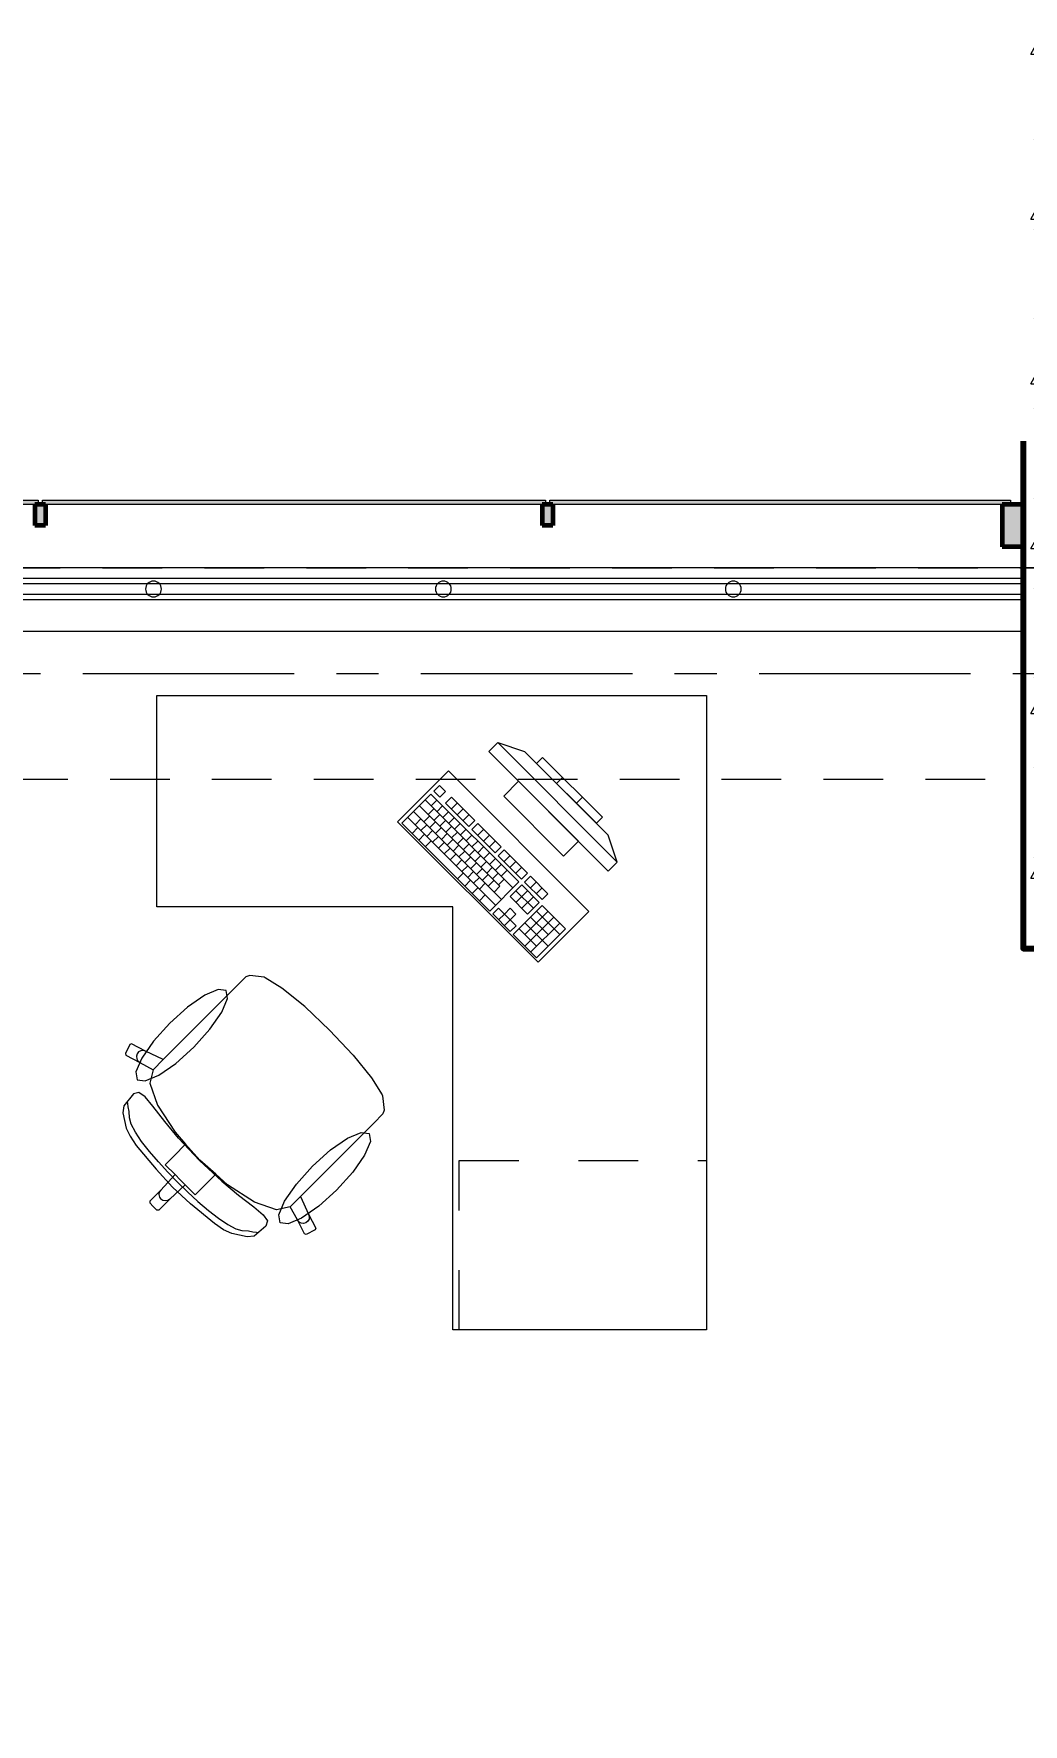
# Model space of a CAD drawing. Header units: inches. Extents: x -38 to 5698, y -33 to 92.
# Drawn here: x 106.23 to 108.57, y 37.166 to 41.163 of the extents above; entities that cross this region are included whole.
import ezdxf

# ---------------------------------------------------------------- set-up
doc = ezdxf.new("R2010")
doc.units = ezdxf.units.IN
doc.header["$MEASUREMENT"] = 0
doc.set_wipeout_variables(frame=1)
doc.header["$PDMODE"] = 1
for name, pattern in [('Hidden Line', [0.195611, 0.141111, -0.0545]), ('Punto & Raya', [0.65, 0.5, -0.075, 0, -0.075]), ('Rayas', [0.282222, 0.141111, -0.141111]), ('Wipeout_Contour', [1, 0, -1])]:
    doc.linetypes.add(name, pattern=pattern)
for name, color, linetype in [('02 _ ARQ _ ALB _ Cotas Ejes', 7, 'Continuous'), ('02 _ ARQ _ ALB _ Ejes Generales', 7, 'Continuous'), ('02 _ ARQ _ ZON _ Espacio.3D', 7, 'Continuous'), ('08 _ STR _ EXT _ 06 Columnas', 7, 'Continuous'), ('08 _ STR _ EXT _ 07 Losa Aligerada', 7, 'Continuous'), ('08 _ STR _ EXT _ 08 Placas Inclinadas', 7, 'Continuous'), ('08 _ STR _ EXT _ 09 Vigas', 7, 'Continuous'), ('Acabado - Muros', 7, 'Continuous'), ('Estructura - 04 MURO', 253, 'Continuous'), ('Interior - Escaleras & Barandillas', 7, 'Continuous'), ('Interior - Mobiliario', 7, 'Continuous')]:
    doc.layers.add(name, color=color, linetype=linetype)
doc.styles.add('Estilo_Generado_4', font='swisse.ttf')
doc.dimstyles.new('Estilo_Generado__15', dxfattribs={"dimtxt": 0.125, "dimasz": 0.095, "dimexe": 0.18, "dimexo": 0.003, "dimgap": 0, "dimtad": 0, "dimtih": 1, "dimtoh": 1, "dimzin": 0, "dimdsep": 46, "dimtxsty": 'Estilo_Generado_4', "dimblk": 'ARROWHEAD_6', "dimblk1": 'ARROWHEAD_6', "dimblk2": 'ARROWHEAD_6', "dimcen": 0.09, "dimclrd": 144, "dimclre": 144, "dimclrt": 7, "dimadec": 0, "dimazin": 0, "dimtfac": 1, "dimtdec": 4, "dimtmove": 0, "dimatfit": 3, "dimfxl": 1, "dimtolj": 1, "dimtzin": 0, "dimarcsym": 0})
pattern_1 = [(0, (92.5, 3e-09), (0, 0.3897114), [0.024375, -0.200625]), (0, (92.6125, 0.19486), (0, 0.3897114), [0.024375, -0.200625]), (60, (92.5, 3e-09), (-0.3375, 0.1948557), [0.024375, -0.200625]), (60, (92.725, 3e-09), (-0.3375, 0.1948557), [0.024375, -0.200625]), (120, (92.5244, 3e-09), (0.3375, 0.1948557), [0.024375, -0.200625]), (120, (92.7494, 3e-09), (0.3375, 0.1948557), [0.024375, -0.200625]), (0, (92.500015, 0.0375), (0, 0.075), [0, -0.075, 0, -0.1125]), (45, (92.537515, 0.0375), (-0.05303301, 0.05303301), [0, -0.05625, 0, -0.09375])]

# ---------------------------------------------------------------- blocks, each defined once
blk = doc.blocks.new('ARROWHEAD_6')
at = {"color": 0, "linetype": 'Continuous', "lineweight": 0}
for p, q in [((-0.5, -0.5), (0.5, 0.5)), ((0, 0), (-1, 0))]:
    blk.add_line(p, q, dxfattribs=at)
blk = doc.blocks.new('*D80', base_point=(804.059, 0))
at = {"layer": '02 _ ARQ _ ALB _ Cotas Ejes', "color": 144, "linetype": 'Continuous', "lineweight": -2, "transparency": 16777216}
for p, q in [((101.82, 39.653), (101.82, 45.8378)), ((108.8199, 39.653), (108.8199, 45.8378)), ((101.915, 45.6578), (105.0886, 45.6578)), ((108.7249, 45.6578), (105.476, 45.6578))]:
    blk.add_line(p, q, dxfattribs=at)
at = {"layer": 'Defpoints', "color": 0, "linetype": 'Continuous', "transparency": 16777216}
for p in [(108.8199, 45.6578), (101.82, 39.65), (108.8199, 39.65)]:
    blk.add_point(p, dxfattribs=at)
at = {"layer": '02 _ ARQ _ ALB _ Cotas Ejes', "color": 144, "linetype": 'Continuous', "lineweight": -2, "transparency": 16777216, "xscale": 0.095, "yscale": 0.095, "zscale": 0.095, "rotation": 180}
blk.add_blockref('ARROWHEAD_6', (101.82, 45.6578), dxfattribs=at)
at = {"layer": '02 _ ARQ _ ALB _ Cotas Ejes', "color": 144, "linetype": 'Continuous', "lineweight": -2, "transparency": 16777216, "xscale": 0.095, "yscale": 0.095, "zscale": 0.095}
blk.add_blockref('ARROWHEAD_6', (108.8199, 45.6578), dxfattribs=at)
at = {"layer": '02 _ ARQ _ ALB _ Cotas Ejes', "color": 7, "linetype": 'Continuous', "lineweight": 13, "transparency": 16777216, "insert": (105.2823, 45.6578), "char_height": 0.125, "attachment_point": 5, "style": 'Estilo_Generado_4'}
blk.add_mtext('\\A1;7.00', dxfattribs=at)
blk = doc.blocks.new('*D86', base_point=(804.059, 0))
at = {"layer": '02 _ ARQ _ ALB _ Cotas Ejes', "color": 144, "linetype": 'Continuous', "lineweight": -2, "transparency": 16777216}
for p, q in [((101.57, 39.903), (101.57, 45.4088)), ((144.07, 39.903), (144.07, 45.4088)), ((101.665, 45.2288), (122.5203, 45.2288)), ((143.975, 45.2288), (123.0254, 45.2288))]:
    blk.add_line(p, q, dxfattribs=at)
at = {"layer": 'Defpoints', "color": 0, "linetype": 'Continuous', "transparency": 16777216}
for p in [(144.07, 45.2288), (101.57, 39.9), (144.07, 39.9)]:
    blk.add_point(p, dxfattribs=at)
at = {"layer": '02 _ ARQ _ ALB _ Cotas Ejes', "color": 144, "linetype": 'Continuous', "lineweight": -2, "transparency": 16777216, "xscale": 0.095, "yscale": 0.095, "zscale": 0.095, "rotation": 180}
blk.add_blockref('ARROWHEAD_6', (101.57, 45.2288), dxfattribs=at)
at = {"layer": '02 _ ARQ _ ALB _ Cotas Ejes', "color": 144, "linetype": 'Continuous', "lineweight": -2, "transparency": 16777216, "xscale": 0.095, "yscale": 0.095, "zscale": 0.095}
blk.add_blockref('ARROWHEAD_6', (144.07, 45.2288), dxfattribs=at)
at = {"layer": '02 _ ARQ _ ALB _ Cotas Ejes', "color": 7, "linetype": 'Continuous', "lineweight": 13, "transparency": 16777216, "insert": (122.7728, 45.2288), "char_height": 0.125, "attachment_point": 5, "style": 'Estilo_Generado_4'}
blk.add_mtext('\\A1;42.50', dxfattribs=at)

msp = doc.modelspace()

# ---------------------------------------------------------------- hatches: boundary and pattern name
at = {"layer": '08 _ STR _ EXT _ 08 Placas Inclinadas', "linetype": 'Continuous', "lineweight": 9}
h = msp.add_hatch(dxfattribs=at)
h.set_pattern_fill('HORMIGÓN_EN_MASA_0002', style=0, pattern_type=2)
h.set_pattern_definition(pattern_1)
h.paths.add_polyline_path([(108.5699, 40.2), (108.7699, 40.2), (108.7699, 42.4473), (108.6403, 43.3718), (108.5699, 43.3718)])
at = {"layer": 'Acabado - Muros', "linetype": 'Continuous', "lineweight": 9}
for points in [[(106.24, 40.06), (105.05, 40.06), (105.05, 40.05), (106.24, 40.05)], [(107.44, 40.06), (106.25, 40.06), (106.25, 40.05), (107.44, 40.05)], [(108.5399, 40.06), (107.45, 40.06), (107.45, 40.05), (108.5399, 40.05)]]:
    msp.add_hatch(color=250, dxfattribs=at).paths.add_polyline_path(points)
at = {"layer": 'Acabado - Muros', "linetype": 'Continuous', "lineweight": 0}
for points in [[(106.2575, 40), (106.2575, 40.05), (106.2325, 40.05), (106.2325, 40)], [(107.4575, 40), (107.4575, 40.05), (107.4325, 40.05), (107.4325, 40)], [(108.5199, 39.95), (108.5699, 39.95), (108.5699, 40.05), (108.5199, 40.05)]]:
    msp.add_hatch(color=254, dxfattribs=at).paths.add_polyline_path(points)

# ---------------------------------------------------------------- linework, layer by layer
at = {"layer": '02 _ ARQ _ ALB _ Ejes Generales', "color": 252, "linetype": 'Punto & Raya', "lineweight": 13}
msp.add_line((98.3454, 39.65), (147.07, 39.65), dxfattribs=at)
at = {"layer": '02 _ ARQ _ ZON _ Espacio.3D', "color": 254, "linetype": 'Continuous', "lineweight": 0, "flags": 128}
msp.add_lwpolyline([(116.07, 39), (115.57, 39), (115.57, 39.4), (109.07, 39.4), (109.0699, 39), (108.5699, 39), (108.5698, 39.75), (103.77, 39.75), (103.7701, 39.4), (102.07, 39.4), (102.07, 37.7), (101.72, 37.7005), (101.72, 33.75), (100.82, 33.75), (100.82, 29.75)], dxfattribs=at)
at = {"layer": '08 _ STR _ EXT _ 07 Losa Aligerada', "color": 7, "linetype": 'Continuous', "lineweight": 18, "flags": 128}
msp.add_lwpolyline([(115.87, 43.8736), (108.7699, 43.8736), (108.7699, 39.9), (103.6201, 39.9), (103.6201, 40.95), (100.52, 40.95), (100.52, 37.7), (101.57, 37.7), (101.57, 33.9), (100.67, 33.9), (100.67, 27.9392), (100.17, 27.9392), (100.17, 5.8), (117.7353, 5.8)], dxfattribs=at)
at = {"layer": '08 _ STR _ EXT _ 09 Vigas', "color": 251, "linetype": 'Hidden Line', "lineweight": 13}
msp.add_line((102.07, 39.4), (108.57, 39.4), dxfattribs=at)
at = {"layer": 'Acabado - Muros', "color": 7, "linetype": 'Continuous', "lineweight": 60}
for p, q in [((106.2575, 40.05), (106.2325, 40.05)), ((106.2325, 40.05), (106.2325, 40)), ((106.2575, 40.05), (106.2575, 40)), ((107.4575, 40.05), (107.4325, 40.05)), ((107.4325, 40.05), (107.4325, 40)), ((107.4575, 40.05), (107.4575, 40)), ((108.5199, 40.05), (108.5199, 39.95)), ((108.5699, 40.05), (108.5199, 40.05)), ((108.5699, 40.05), (108.5699, 39.95)), ((106.2575, 40), (106.2325, 40)), ((107.4575, 40), (107.4325, 40)), ((108.5699, 39.95), (108.5199, 39.95))]:
    msp.add_line(p, q, dxfattribs=at)
at = {"layer": 'Acabado - Muros', "color": 7, "linetype": 'Continuous', "lineweight": 13, "flags": 128}
for points in [[(106.24, 40.06), (106.24, 40.05), (105.05, 40.05), (105.05, 40.06)], [(107.44, 40.06), (107.44, 40.05), (106.25, 40.05), (106.25, 40.06)], [(108.5399, 40.06), (108.5399, 40.05), (107.45, 40.05), (107.45, 40.06)]]:
    msp.add_lwpolyline(points, close=True, dxfattribs=at)
at = {"layer": 'Interior - Mobiliario', "color": 175, "linetype": 'Continuous', "lineweight": 13}
for p, q in [((107.327, 39.4872), (107.3058, 39.466)), ((107.3058, 39.466), (107.5886, 39.1831)), ((107.6098, 39.2043), (107.327, 39.4872)), ((107.327, 39.4872), (107.3906, 39.466)), ((107.3906, 39.466), (107.5886, 39.268)), ((107.4331, 39.4518), (107.4189, 39.4377)), ((107.4189, 39.4377), (107.5603, 39.2963)), ((107.5745, 39.3104), (107.4331, 39.4518)), ((107.1896, 39.3854), (107.1759, 39.3717)), ((107.2035, 39.3716), (107.1896, 39.3854)), ((107.3765, 39.3953), (107.3411, 39.3599)), ((107.5179, 39.2538), (107.3765, 39.3953)), ((107.4661, 39.3905), (107.4802, 39.4047)), ((107.169, 39.3649), (107.1005, 39.2963)), ((107.1416, 39.3374), (107.332, 39.147)), ((107.1553, 39.3512), (107.363, 39.1434)), ((107.3767, 39.1572), (107.169, 39.3649)), ((107.1692, 39.3373), (107.1829, 39.351)), ((107.1759, 39.3717), (107.1897, 39.3579)), ((107.183, 39.3235), (107.1967, 39.3372)), ((107.1897, 39.3579), (107.2035, 39.3716)), ((107.2173, 39.3577), (107.2036, 39.344)), ((107.2036, 39.344), (107.259, 39.2886)), ((107.2727, 39.3024), (107.2173, 39.3577)), ((107.2174, 39.3302), (107.2311, 39.3439)), ((107.3411, 39.3599), (107.4826, 39.2185)), ((107.5132, 39.3434), (107.5273, 39.3575)), ((107.1005, 39.2963), (107.3082, 39.0886)), ((107.1142, 39.31), (107.3219, 39.1023)), ((107.1279, 39.3237), (107.3356, 39.116)), ((107.1315, 39.2927), (107.1452, 39.3064)), ((107.1521, 39.2995), (107.1658, 39.3132)), ((107.1624, 39.3167), (107.1761, 39.3304)), ((107.166, 39.2856), (107.1797, 39.2994)), ((107.1762, 39.3028), (107.1899, 39.3165)), ((107.1901, 39.289), (107.2038, 39.3027)), ((107.1969, 39.3096), (107.2106, 39.3233)), ((107.2107, 39.2958), (107.2244, 39.3095)), ((107.2246, 39.2819), (107.2383, 39.2956)), ((107.2313, 39.3163), (107.245, 39.33)), ((107.2451, 39.3025), (107.2588, 39.3162)), ((107.259, 39.2886), (107.2727, 39.3024)), ((107.5603, 39.2963), (107.5745, 39.3104)), ((107.1247, 39.2721), (107.1384, 39.2858)), ((107.1403, 39.2565), (107.154, 39.2702)), ((107.1453, 39.2789), (107.1591, 39.2926)), ((107.1592, 39.265), (107.1729, 39.2787)), ((107.173, 39.2512), (107.1867, 39.2649)), ((107.1798, 39.2718), (107.1935, 39.2855)), ((107.1937, 39.258), (107.2074, 39.2717)), ((107.2039, 39.2751), (107.2176, 39.2888)), ((107.2075, 39.2441), (107.2212, 39.2578)), ((107.2178, 39.2613), (107.2315, 39.275)), ((107.2316, 39.2474), (107.2453, 39.2611)), ((107.2384, 39.2681), (107.2521, 39.2818)), ((107.2523, 39.2542), (107.266, 39.2679)), ((107.2796, 39.2954), (107.2659, 39.2817)), ((107.2659, 39.2817), (107.3213, 39.2263)), ((107.335, 39.24), (107.2796, 39.2954)), ((107.2797, 39.2679), (107.2935, 39.2816)), ((107.2936, 39.254), (107.3073, 39.2677)), ((107.6098, 39.2043), (107.5886, 39.268)), ((107.1559, 39.2409), (107.1696, 39.2546)), ((107.1869, 39.2373), (107.2006, 39.251)), ((107.2007, 39.2235), (107.2144, 39.2372)), ((107.2146, 39.2096), (107.2283, 39.2233)), ((107.2214, 39.2303), (107.2351, 39.244)), ((107.2352, 39.2164), (107.2489, 39.2301)), ((107.2455, 39.2336), (107.2592, 39.2473)), ((107.2491, 39.2026), (107.2628, 39.2163)), ((107.2593, 39.2197), (107.273, 39.2335)), ((107.2661, 39.2404), (107.2798, 39.2541)), ((107.2732, 39.2059), (107.2869, 39.2196)), ((107.28, 39.2265), (107.2937, 39.2402)), ((107.2938, 39.2127), (107.3075, 39.2264)), ((107.3074, 39.2402), (107.3212, 39.2539)), ((107.3213, 39.2263), (107.335, 39.24)), ((107.3419, 39.2331), (107.3282, 39.2194)), ((107.3282, 39.2194), (107.3836, 39.164)), ((107.3973, 39.1777), (107.3419, 39.2331)), ((107.3421, 39.2056), (107.3558, 39.2193)), ((107.4826, 39.2185), (107.5179, 39.2538)), ((107.2284, 39.1958), (107.2421, 39.2095)), ((107.232, 39.1647), (107.2457, 39.1785)), ((107.2423, 39.1819), (107.256, 39.1956)), ((107.2561, 39.1681), (107.2698, 39.1818)), ((107.2629, 39.1887), (107.2766, 39.2024)), ((107.2768, 39.1749), (107.2905, 39.1886)), ((107.287, 39.192), (107.3007, 39.2058)), ((107.3009, 39.1782), (107.3146, 39.1919)), ((107.3076, 39.1988), (107.3214, 39.2125)), ((107.3147, 39.1643), (107.3284, 39.1781)), ((107.3215, 39.185), (107.3352, 39.1987)), ((107.3353, 39.1711), (107.3491, 39.1849)), ((107.3559, 39.1917), (107.3696, 39.2054)), ((107.3698, 39.1779), (107.3835, 39.1916)), ((107.3836, 39.164), (107.3973, 39.1777)), ((107.5886, 39.1831), (107.6098, 39.2043)), ((107.2493, 39.1474), (107.263, 39.1612)), ((107.2666, 39.1301), (107.2804, 39.1438)), ((107.27, 39.1542), (107.2837, 39.1679)), ((107.2838, 39.1404), (107.2975, 39.1541)), ((107.2906, 39.161), (107.3043, 39.1747)), ((107.3045, 39.1472), (107.3182, 39.1609)), ((107.3082, 39.0886), (107.3767, 39.1572)), ((107.3183, 39.1333), (107.332, 39.147)), ((107.3286, 39.1505), (107.3423, 39.1642)), ((107.3837, 39.1502), (107.3562, 39.1228)), ((107.37, 39.1365), (107.4115, 39.095)), ((107.3701, 39.109), (107.3975, 39.1364)), ((107.4252, 39.1087), (107.3837, 39.1502)), ((107.4042, 39.1708), (107.3905, 39.1571)), ((107.3905, 39.1571), (107.4321, 39.1155)), ((107.4458, 39.1293), (107.4042, 39.1708)), ((107.4044, 39.1432), (107.4181, 39.157)), ((107.4182, 39.1294), (107.4319, 39.1431)), ((107.2839, 39.1128), (107.2977, 39.1265)), ((107.3562, 39.1228), (107.3978, 39.0813)), ((107.4321, 39.1018), (107.3636, 39.0332)), ((107.3839, 39.0951), (107.4114, 39.1225)), ((107.3978, 39.0813), (107.4252, 39.1087)), ((107.4321, 39.1155), (107.4458, 39.1293)), ((107.4875, 39.0464), (107.4321, 39.1018)), ((107.3288, 39.0954), (107.3151, 39.0817)), ((107.3151, 39.0817), (107.3566, 39.0401)), ((107.3427, 39.0815), (107.3288, 39.0954)), ((107.329, 39.0678), (107.3427, 39.0815)), ((107.3564, 39.0952), (107.3427, 39.0815)), ((107.3427, 39.0815), (107.3565, 39.0677)), ((107.3428, 39.054), (107.3565, 39.0677)), ((107.3702, 39.0814), (107.3564, 39.0952)), ((107.3565, 39.0677), (107.3702, 39.0814)), ((107.3704, 39.0538), (107.3565, 39.0677)), ((107.391, 39.0606), (107.4464, 39.0052)), ((107.3911, 39.0331), (107.446, 39.0879)), ((107.3913, 39.0055), (107.4598, 39.0741)), ((107.4047, 39.0743), (107.4463, 39.0328)), ((107.4051, 38.9917), (107.4737, 39.0602)), ((107.4184, 39.0881), (107.4738, 39.0327)), ((107.3566, 39.0401), (107.3704, 39.0538)), ((107.3636, 39.0332), (107.419, 38.9778)), ((107.3773, 39.0469), (107.4188, 39.0054)), ((107.419, 38.9778), (107.4875, 39.0464)), ((106.7406, 38.9358), (106.7313, 38.9329)), ((106.7745, 38.9318), (106.7406, 38.9358)), ((106.7094, 38.9109), (106.6839, 38.8854)), ((106.7313, 38.9329), (106.7094, 38.9109)), ((106.7767, 38.9309), (106.7745, 38.9318)), ((106.8167, 38.906), (106.7767, 38.9309)), ((106.8704, 38.8624), (106.8167, 38.906)), ((106.6839, 38.8854), (106.536, 38.7376)), ((106.8712, 38.8617), (106.8704, 38.8624)), ((106.9295, 38.8069), (106.8712, 38.8617)), ((106.9295, 38.8069), (106.9844, 38.7485)), ((106.4571, 38.7728), (106.4463, 38.7515)), ((106.4463, 38.7515), (106.4476, 38.7474)), ((106.4476, 38.7474), (106.4807, 38.7304)), ((106.4611, 38.7741), (106.4571, 38.7728)), ((106.4942, 38.7572), (106.4611, 38.7741)), ((106.474, 38.7507), (106.4725, 38.745)), ((106.4725, 38.745), (106.4732, 38.7392)), ((106.4732, 38.7392), (106.4761, 38.7341)), ((106.4777, 38.7553), (106.474, 38.7507)), ((106.4828, 38.7581), (106.4777, 38.7553)), ((106.4886, 38.7588), (106.4828, 38.7581)), ((106.4942, 38.7572), (106.4886, 38.7588)), ((106.536, 38.7376), (106.4942, 38.7572)), ((106.5118, 38.7133), (106.536, 38.7376)), ((106.9844, 38.7485), (106.9851, 38.7477)), ((106.9851, 38.7477), (107.0286, 38.694)), ((106.4761, 38.7341), (106.4807, 38.7304)), ((106.4807, 38.7304), (106.5117, 38.7131)), ((106.5117, 38.7131), (106.5043, 38.6812)), ((106.5118, 38.7133), (106.5117, 38.7131)), ((106.4656, 38.6561), (106.4424, 38.6282)), ((106.4785, 38.6595), (106.4656, 38.6561)), ((106.4929, 38.6494), (106.4785, 38.6595)), ((106.5043, 38.6812), (106.5226, 38.6292)), ((107.0286, 38.694), (107.0535, 38.654)), ((106.4424, 38.6282), (106.4406, 38.6114)), ((106.4521, 38.6335), (106.4513, 38.638)), ((106.4529, 38.6254), (106.4521, 38.6335)), ((106.4549, 38.6147), (106.4529, 38.6254)), ((106.5115, 38.6272), (106.4929, 38.6494)), ((106.5394, 38.591), (106.5115, 38.6272)), ((106.5226, 38.6292), (106.564, 38.5654)), ((107.0535, 38.654), (107.0544, 38.6519)), ((107.0544, 38.6519), (107.0584, 38.6179)), ((107.0584, 38.6179), (107.0555, 38.6087)), ((106.4406, 38.6114), (106.4483, 38.5753)), ((106.456, 38.5993), (106.4549, 38.6147)), ((106.4599, 38.5845), (106.456, 38.5993)), ((106.4699, 38.5657), (106.4599, 38.5845)), ((106.5721, 38.5517), (106.5394, 38.591)), ((107.0336, 38.5867), (107.0081, 38.5612)), ((107.0555, 38.6087), (107.0336, 38.5867)), ((106.4483, 38.5753), (106.4573, 38.5561)), ((106.4573, 38.5561), (106.4722, 38.5344)), ((106.4848, 38.5439), (106.4699, 38.5657)), ((106.5033, 38.52), (106.4848, 38.5439)), ((106.5887, 38.5372), (106.5614, 38.5099)), ((106.564, 38.5654), (106.5887, 38.5372)), ((106.6216, 38.4989), (106.5721, 38.5517)), ((106.5887, 38.5372), (106.6221, 38.4994)), ((107.0081, 38.5612), (106.8602, 38.4133)), ((106.4722, 38.5344), (106.519, 38.4777)), ((106.5245, 38.4953), (106.5033, 38.52)), ((106.5614, 38.5099), (106.5402, 38.4887)), ((106.6216, 38.4989), (106.6744, 38.4495)), ((106.6599, 38.4661), (106.6221, 38.4994)), ((106.519, 38.4777), (106.5581, 38.4355)), ((106.5471, 38.4707), (106.5245, 38.4953)), ((106.5639, 38.4651), (106.5299, 38.4286)), ((106.5402, 38.4887), (106.5639, 38.4651)), ((106.5699, 38.4472), (106.5471, 38.4707)), ((106.5639, 38.4651), (106.5758, 38.4531)), ((106.6599, 38.4661), (106.6325, 38.4387)), ((106.688, 38.4413), (106.6599, 38.4661)), ((106.5299, 38.4286), (106.5038, 38.4025)), ((106.5266, 38.4237), (106.5255, 38.4179)), ((106.5255, 38.4179), (106.5267, 38.4122)), ((106.5299, 38.4286), (106.5266, 38.4237)), ((106.5877, 38.4412), (106.5512, 38.4072)), ((106.6003, 38.3964), (106.5581, 38.4355)), ((106.5699, 38.4472), (106.5933, 38.4244)), ((106.5877, 38.4412), (106.5758, 38.4531)), ((106.6114, 38.4176), (106.5877, 38.4412)), ((106.5933, 38.4244), (106.618, 38.4018)), ((106.6325, 38.4387), (106.6114, 38.4176)), ((106.6744, 38.4495), (106.7137, 38.4167)), ((106.7519, 38.3999), (106.688, 38.4413)), ((106.7137, 38.4167), (106.7498, 38.3888)), ((106.5038, 38.4025), (106.5038, 38.3982)), ((106.5038, 38.3982), (106.5123, 38.3897)), ((106.5209, 38.3811), (106.5123, 38.3897)), ((106.5251, 38.3811), (106.5209, 38.3811)), ((106.5512, 38.4072), (106.5251, 38.3811)), ((106.5267, 38.4122), (106.53, 38.4073)), ((106.5349, 38.404), (106.53, 38.4073)), ((106.5406, 38.4029), (106.5349, 38.404)), ((106.5464, 38.404), (106.5406, 38.4029)), ((106.5512, 38.4072), (106.5464, 38.404)), ((106.657, 38.3495), (106.6003, 38.3964)), ((106.618, 38.4018), (106.6427, 38.3807)), ((106.6427, 38.3807), (106.6665, 38.3621)), ((106.7498, 38.3888), (106.7721, 38.3702)), ((106.8038, 38.3816), (106.7519, 38.3999)), ((106.8358, 38.3891), (106.8038, 38.3816)), ((106.836, 38.3891), (106.8358, 38.3891)), ((106.8531, 38.358), (106.8358, 38.3891)), ((106.836, 38.3891), (106.8602, 38.4133)), ((106.8602, 38.4133), (106.8798, 38.3716)), ((106.6787, 38.3346), (106.657, 38.3495)), ((106.6665, 38.3621), (106.6884, 38.3472)), ((106.6884, 38.3472), (106.7072, 38.3373)), ((106.7072, 38.3373), (106.7219, 38.3334)), ((106.7787, 38.343), (106.7509, 38.3198)), ((106.7721, 38.3702), (106.7821, 38.3559)), ((106.7821, 38.3559), (106.7787, 38.343)), ((106.8567, 38.3534), (106.8531, 38.358)), ((106.8701, 38.3249), (106.8531, 38.358)), ((106.8619, 38.3505), (106.8567, 38.3534)), ((106.8677, 38.3498), (106.8619, 38.3505)), ((106.8733, 38.3514), (106.8677, 38.3498)), ((106.8779, 38.355), (106.8733, 38.3514)), ((106.8808, 38.3601), (106.8779, 38.355)), ((106.8798, 38.3716), (106.8814, 38.3659)), ((106.8798, 38.3716), (106.8968, 38.3385)), ((106.8814, 38.3659), (106.8808, 38.3601)), ((106.8968, 38.3385), (106.8955, 38.3344)), ((106.698, 38.3256), (106.6787, 38.3346)), ((106.7341, 38.3179), (106.698, 38.3256)), ((106.7219, 38.3334), (106.7373, 38.3322)), ((106.7509, 38.3198), (106.7341, 38.3179)), ((106.7373, 38.3322), (106.7481, 38.3302)), ((106.7481, 38.3302), (106.7561, 38.3294)), ((106.7561, 38.3294), (106.7607, 38.3286)), ((106.8741, 38.3236), (106.8701, 38.3249)), ((106.8955, 38.3344), (106.8741, 38.3236))]:
    msp.add_line(p, q, dxfattribs=at)
at = {"layer": 'Interior - Mobiliario', "color": 175, "linetype": 'Rayas', "lineweight": 13}
for p, q in [((107.2359, 38.0983), (107.2359, 38.4983)), ((107.2359, 38.4983), (107.8209, 38.4983))]:
    msp.add_line(p, q, dxfattribs=at)
at = {"layer": 'Interior - Mobiliario', "color": 175, "linetype": 'Continuous', "lineweight": 13, "flags": 128}
for points in [[(107.8209, 39.5983), (107.8209, 38.0983), (107.2209, 38.0983), (107.2209, 39.0983), (106.5209, 39.0983), (106.5209, 39.5983)], [(107.2103, 39.42), (107.0901, 39.2998), (107.4225, 38.9675), (107.5427, 39.0877)], [(106.5511, 38.8234), (106.5129, 38.7809), (106.4849, 38.7405), (106.4713, 38.7084), (106.4742, 38.6895), (106.4931, 38.6867), (106.5252, 38.7003), (106.5655, 38.7283), (106.608, 38.7664), (106.6462, 38.8089), (106.6742, 38.8493), (106.6878, 38.8813), (106.6849, 38.9003), (106.666, 38.9031), (106.6339, 38.8895), (106.5936, 38.8615)], [(106.946, 38.4284), (106.9035, 38.3903), (106.8632, 38.3623), (106.8311, 38.3486), (106.8122, 38.3515), (106.8093, 38.3704), (106.8229, 38.4025), (106.8509, 38.4429), (106.8891, 38.4854), (106.9316, 38.5235), (106.9719, 38.5515), (107.004, 38.5651), (107.0229, 38.5623), (107.0258, 38.5433), (107.0122, 38.5113), (106.9842, 38.4709)]]:
    msp.add_lwpolyline(points, close=True, dxfattribs=at)

# ---------------------------------------------------------------- next in the draw order: wipeouts: each hides what was drawn before it
at = {"color": 254, "linetype": 'Wipeout_Contour', "lineweight": 0, "ltscale": 3274.793145}
msp.add_wipeout([(108.5699, 39.9), (103.7701, 39.9), (103.7701, 39.75), (108.5699, 39.75)], dxfattribs=at).dxf.layer = 'Estructura - 04 MURO'

# ---------------------------------------------------------------- next in the draw order: hatches: boundary and pattern name
at = {"layer": '08 _ STR _ EXT _ 06 Columnas', "linetype": 'Continuous', "lineweight": 9}
h = msp.add_hatch(dxfattribs=at)
h.set_pattern_fill('HORMIGÓN_EN_MASA_0002', style=0, pattern_type=2)
h.set_pattern_definition(pattern_1)
h.paths.add_polyline_path([(108.5699, 39), (109.0699, 39), (109.0699, 39.4), (109.4699, 39.4), (109.4699, 39.9), (109.0699, 39.9), (109.0699, 40.2), (108.7699, 40.2), (108.7699, 39.9), (108.7699, 39.75), (108.5699, 39.75)])
h = msp.add_hatch(dxfattribs=at)
h.set_pattern_fill('HORMIGÓN_EN_MASA_0002', style=0, pattern_type=2)
h.set_pattern_definition(pattern_1)
h.paths.add_polyline_path([(108.7699, 40.2), (108.5699, 40.2), (108.5699, 39.9), (108.7699, 39.9)])
h = msp.add_hatch(dxfattribs=at)
h.set_pattern_fill('HORMIGÓN_EN_MASA_0002', style=0, pattern_type=2)
h.set_pattern_definition(pattern_1)
h.paths.add_polyline_path([(108.5699, 39.75), (108.7699, 39.75), (108.7699, 39.9), (108.5699, 39.9)])

# ---------------------------------------------------------------- next in the draw order: linework, layer by layer
at = {"layer": '08 _ STR _ EXT _ 06 Columnas', "color": 7, "linetype": 'Continuous', "lineweight": 80, "flags": 128}
for points in [[(108.5699, 39.75), (108.5699, 39), (109.0699, 39), (109.0699, 39.4), (109.4699, 39.4), (109.4699, 39.9), (109.0699, 39.9), (109.0699, 40.2), (108.7699, 40.2)], [(108.5699, 40.2), (108.5699, 39.9)], [(108.5699, 39.9), (108.5699, 39.75)]]:
    msp.add_lwpolyline(points, dxfattribs=at)
at = {"layer": '08 _ STR _ EXT _ 09 Vigas', "color": 251, "linetype": 'Hidden Line', "lineweight": 13}
msp.add_line((101.57, 39.9), (144.07, 39.9), dxfattribs=at)
at = {"layer": 'Estructura - 04 MURO', "color": 7, "linetype": 'Continuous', "lineweight": 13, "flags": 128}
for points in [[(108.5699, 39.9), (103.7701, 39.9)], [(103.7701, 39.75), (108.5699, 39.75)]]:
    msp.add_lwpolyline(points, dxfattribs=at)
at = {"layer": 'Interior - Escaleras & Barandillas', "color": 161, "linetype": 'Continuous', "lineweight": 13, "flags": 128}
for points in [[(103.7701, 39.875), (103.7701, 39.825), (108.5699, 39.825), (108.5699, 39.875)], [(103.7701, 39.8625), (103.7701, 39.8375), (108.5699, 39.8375), (108.5699, 39.8625)], [(103.7701, 39.8625), (103.7701, 39.8375), (108.5699, 39.8375), (108.5699, 39.8625)], [(103.7701, 39.8625), (103.7701, 39.8375), (108.5699, 39.8375), (108.5699, 39.8625)]]:
    msp.add_lwpolyline(points, close=True, dxfattribs=at)
for points in [[(106.5128, 39.8313, 1), (106.5128, 39.8688, 1)], [(107.1985, 39.8313, 1), (107.1985, 39.8688, 1)], [(107.8842, 39.8313, 1), (107.8842, 39.8688, 1)]]:
    msp.add_lwpolyline(points, format="xyb", close=True, dxfattribs=at)

# ---------------------------------------------------------------- next in the draw order: dimensions: what is measured, and where the dimension line sits
at = {"layer": '02 _ ARQ _ ALB _ Cotas Ejes', "color": 144, "linetype": 'Continuous', "lineweight": 13}
for base, p1, p2, picture, middle in [((108.8199, 45.6578), (101.82, 39.65), (108.8199, 39.65), '*D80', (105.2823, 45.6578)), ((144.07, 45.2288), (101.57, 39.9), (144.07, 39.9), '*D86', (122.7728, 45.2288))]:
    dim = msp.add_linear_dim(base=base, p1=p1, p2=p2, dimstyle='Estilo_Generado__15', dxfattribs=at)
    dim.commit()
    dim.dimension.update_dxf_attribs({"geometry": picture, "text_midpoint": middle, "dimtype": 160})

doc.saveas('drawing.dxf')
